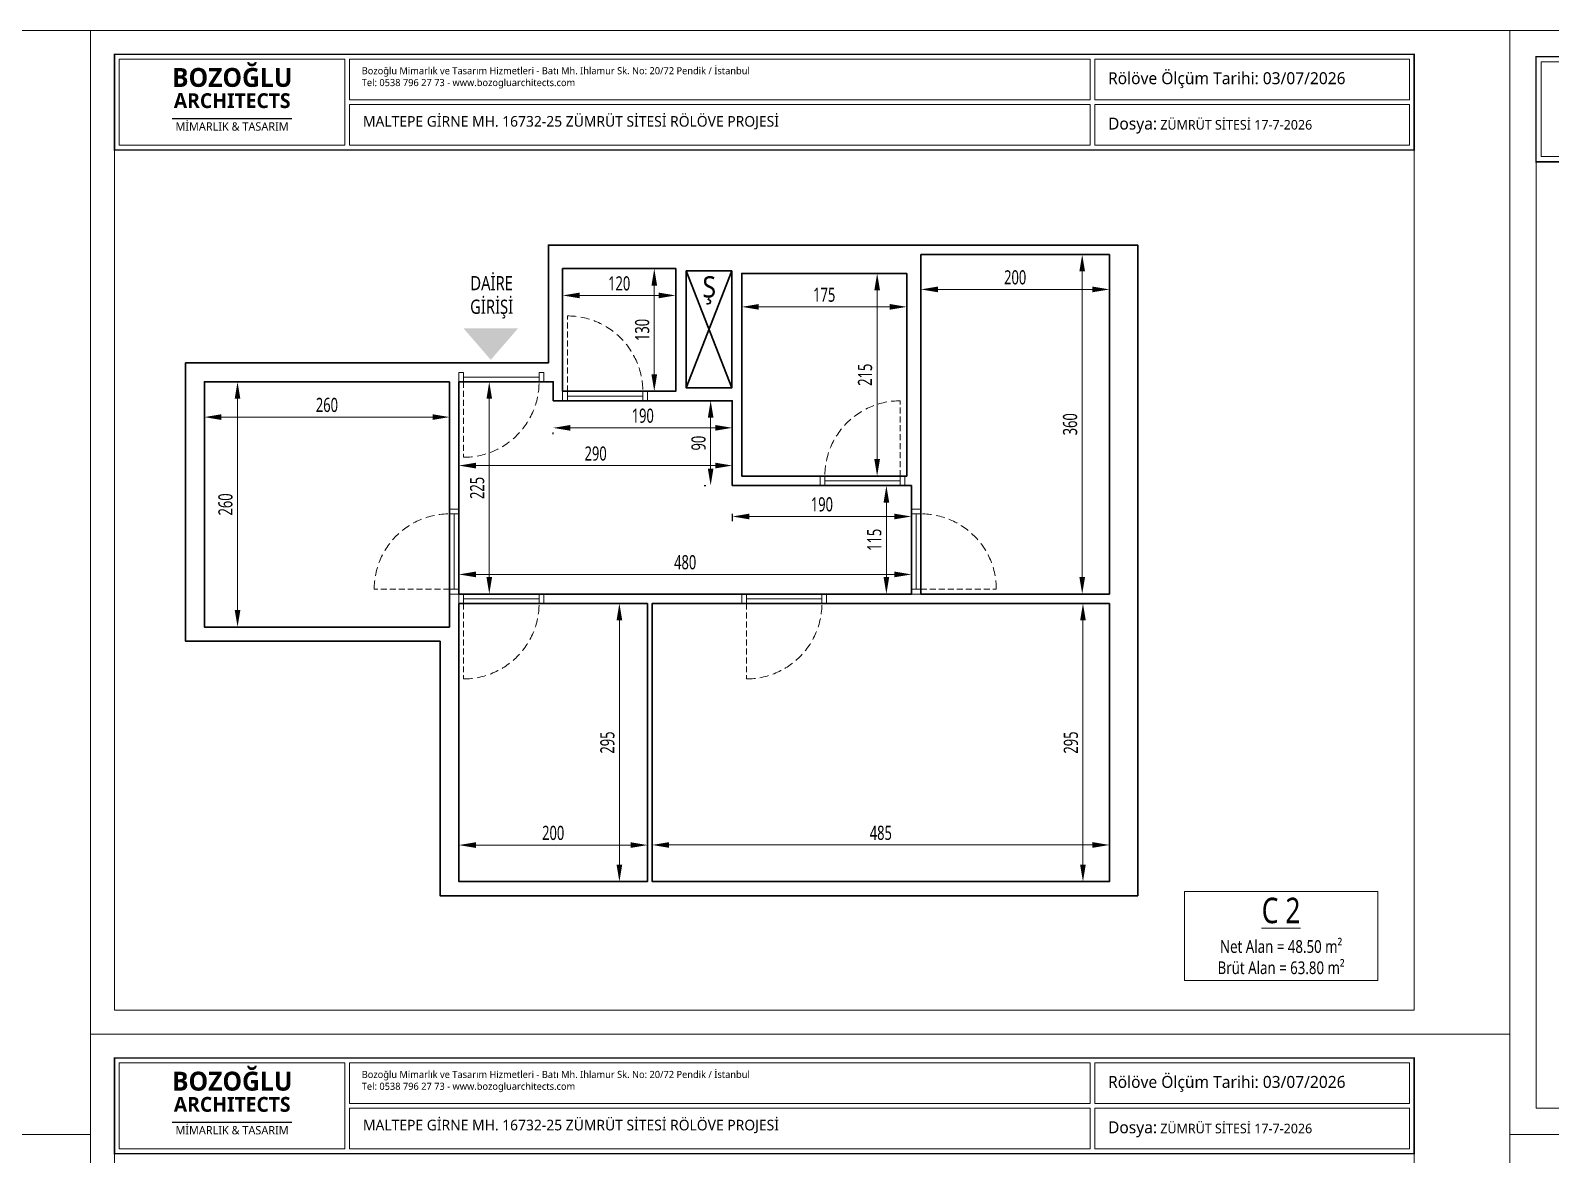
# Model space of a CAD drawing. Header units: metres. Extents: x 41905 to 73816, y -45641 to -42980.
# Drawn here: x 70592 to 72204, y -44172 to -42980 of the extents above; entities that cross this region are included whole.
import ezdxf

# ---------------------------------------------------------------- set-up
doc = ezdxf.new("R2010")
doc.units = ezdxf.units.M
doc.linetypes.add('HIDDEN2', pattern=[4.7625, 3.175, -1.5875])
for name, color, linetype, lineweight in [('A ALAN BRÜT', 5, 'Continuous', 30), ('A ANTET', 7, 'Continuous', 13), ('A DUVAR', 7, 'Continuous', 30), ('A KAPI', 11, 'Continuous', 13), ('A KAPI KESİK', 11, 'HIDDEN2', 13), ('A YAZI', 7, 'Continuous', 13)]:
    doc.layers.add(name, color=color, linetype=linetype, lineweight=lineweight)
for name, color, linetype, lineweight, true_color in [('A GİRİŞ OKU', 1, 'Continuous', 13, 0xff0000), ('A YAZDIRMA', 7, 'Continuous', 13, 0x848484), ('A ÖLÇÜ DIŞ', 1, 'Continuous', 13, 0xff0000)]:
    doc.layers.add(name, color=color, linetype=linetype, lineweight=lineweight, true_color=true_color)
doc.styles.add('HİB NORMAL', font='segoeui.ttf')
doc.styles.add('HİB Segoe Bold', font='segoeuib.ttf', dxfattribs={"width": 0.8})
doc.styles.add('HİB SEGOE Normal .7', font='segoeui.ttf', dxfattribs={"width": 0.7})
doc.styles.add('HİB SEGOE Normal .9', font='segoeui.ttf', dxfattribs={"width": 0.9})
doc.styles.add('HİB Segoe Semilight .7', font='segoeuisl.ttf', dxfattribs={"width": 0.7})
doc.dimstyles.new('HİB New', dxfattribs={"dimtxt": 12, "dimasz": 18, "dimexe": 5, "dimexo": 30, "dimgap": 5, "dimtad": 1, "dimdec": 0, "dimzin": 0, "dimdsep": 46, "dimtxsty": 'HİB Segoe Semilight .7', "dimcen": 0.09, "dimclrd": 256, "dimclre": 256, "dimclrt": 256, "dimadec": 0, "dimazin": 0, "dimtfac": 1, "dimtdec": 4, "dimtix": 1, "dimtofl": 0, "dimtmove": 0, "dimatfit": 3, "dimfxl": 30, "dimfxlon": 1, "dimtvp": 1, "dimtolj": 1, "dimtzin": 0, "dimlwd": -1, "dimlwe": -3, "dimarcsym": 0})

# ---------------------------------------------------------------- blocks, each defined once
blk = doc.blocks.new('safsafsaf')
at = {"layer": 'A ANTET', "linetype": 'ByBlock', "ltscale": 100}
blk.add_line((49168, -37858.9), (52997.3, -37858.9), dxfattribs=at)
at = {"layer": 'A ANTET', "linetype": 'ByBlock', "ltscale": 100, "const_width": 4.22}
blk.add_lwpolyline([(49168, -37858.9), (52997.3, -37858.9), (52997.3, -38140.5), (49168, -38140.5)], close=True, dxfattribs=at)
at = {"layer": 'A ANTET', "linetype": 'ByBlock', "ltscale": 100}
for points in [[(52997.3, -40674.5), (49168, -40674.5), (49168, -37858.9), (52997.3, -37858.9)], [(49182.1, -37873), (49846.6, -37873), (49846.6, -38126.4), (49182.1, -38126.4)], [(49860.6, -37873), (52042.3, -37873), (52042.3, -37992.7), (49860.6, -37992.7)], [(52056.4, -37992.7), (52983.2, -37992.7), (52983.2, -37873), (52056.4, -37873)], [(49860.6, -38006.7), (52042.3, -38006.7), (52042.3, -38126.4), (49860.6, -38126.4)], [(52056.4, -38126.4), (52983.2, -38126.4), (52983.2, -38006.7), (52056.4, -38006.7)]]:
    blk.add_lwpolyline(points, close=True, dxfattribs=at)
blk.add_lwpolyline([(49337.9, -38048.6, 3.72, 3.72, 0), (49690.6, -38048.6, 0, 0, 0)], format="xyseb", dxfattribs=at)
at = {"layer": 'A YAZDIRMA', "linetype": 'ByBlock', "ltscale": 100}
blk.add_lwpolyline([(53278.8, -40744.9), (53278.8, -37788.5), (49097.6, -37788.5), (49097.6, -40744.9)], close=True, dxfattribs=at)
at = {"layer": 'A ANTET', "linetype": 'ByBlock', "ltscale": 100, "attachment_point": 1, "line_spacing_factor": 0.8, "style": 'HİB NORMAL'}
for s, insert, char_height, width in [('\\pxqc;{\\fSegoe UI Semibold|b0|i0|c162|p34;BOZOĞLU\\P\\pxqc;\\H0.7833x;ARCHITECTS\\P\\pxqc;\\H1.0213x;}', (49326, -37899.2), 55.749, 377.662), ('\\pxi-3,l4.25,qc,t4.25;MİMARLIK & TASARIM', (49291.1, -38059.2), 24.623, 415.716)]:
    blk.add_mtext(s, dxfattribs=dict(at, insert=insert, char_height=char_height, width=width))
at = {"layer": 'A ANTET', "linetype": 'ByBlock', "ltscale": 100, "attachment_point": 1, "style": 'HİB NORMAL'}
for s, insert, char_height, width in [('\\A1;\\pxql;Bozoğlu Mimarlık ve Tasarım Hizmetleri - Batı Mh. Ihlamur Sk. No: 20/72 Pendik / İstanbul\\PTel: 0538 796 27 73 - www.bozogluarchitects.com', (49896.5, -37896.8), 20.906, 1289.576), ('\\pxql;MALTEPE GİRNE MH. 16732-25 ZÜMRÜT SİTESİ RÖLÖVE PROJESİ', (49900, -38040.7), 31.359, 1361.276)]:
    blk.add_mtext(s, dxfattribs=dict(at, insert=insert, char_height=char_height, width=width))
at = {"layer": 'A ANTET', "color": 0, "linetype": 'ByBlock', "ltscale": 100, "char_height": 35.195, "width": 810.705, "attachment_point": 7, "style": 'HİB NORMAL'}
for s, insert in [('\\pxql;Rölöve Ölçüm Tarihi: 03/07/2026', (52095.2, -37958.7)), ('\\pxql;Dosya:{\\H0.8019x; ZÜMRÜT SİTESİ 17-7-2026}', (52095.2, -38092.4))]:
    blk.add_mtext(s, dxfattribs=dict(at, insert=insert))
blk = doc.blocks.new('*D18204')
at = {"layer": 'A ÖLÇÜ DIŞ', "lineweight": -3, "ltscale": 0.5}
for p, q in [((71706.1, -43217.6), (71702.2, -43217.6)), ((71706.1, -43577.6), (71702.2, -43577.6))]:
    blk.add_line(p, q, dxfattribs=at)
at = {"layer": 'A ÖLÇÜ DIŞ', "ltscale": 0.5}
blk.add_line((71707.2, -43235.6), (71707.2, -43559.6), dxfattribs=at)
at = {"layer": 'A ÖLÇÜ DIŞ'}
for points in [[(71710.2, -43235.6), (71704.2, -43235.6), (71707.2, -43217.6)], [(71704.2, -43559.6), (71710.2, -43559.6), (71707.2, -43577.6)]]:
    blk.add_solid(points, dxfattribs=at)
at = {"layer": 'Defpoints', "color": 0}
for p in [(71736.1, -43217.6), (71707.2, -43577.6), (71736.1, -43577.6)]:
    blk.add_point(p, dxfattribs=at)
at = {"layer": 'A ÖLÇÜ DIŞ', "ltscale": 0.5, "insert": (71694.4, -43397.6), "char_height": 15, "attachment_point": 5, "rotation": 90, "style": 'HİB SEGOE Normal .7'}
blk.add_mtext('\\A1;360', dxfattribs=at)
blk = doc.blocks.new('*D18205')
at = {"layer": 'A ÖLÇÜ DIŞ', "lineweight": -3, "ltscale": 0.5}
for p, q in [((71706.1, -43587.6), (71703, -43587.6)), ((71706.1, -43882.6), (71703, -43882.6))]:
    blk.add_line(p, q, dxfattribs=at)
at = {"layer": 'A ÖLÇÜ DIŞ', "ltscale": 0.5}
blk.add_line((71708, -43605.6), (71708, -43864.6), dxfattribs=at)
at = {"layer": 'A ÖLÇÜ DIŞ'}
for points in [[(71711, -43605.6), (71705, -43605.6), (71708, -43587.6)], [(71705, -43864.6), (71711, -43864.6), (71708, -43882.6)]]:
    blk.add_solid(points, dxfattribs=at)
at = {"layer": 'Defpoints', "color": 0}
for p in [(71736.1, -43587.6), (71708, -43882.6), (71736.1, -43882.6)]:
    blk.add_point(p, dxfattribs=at)
at = {"layer": 'A ÖLÇÜ DIŞ', "ltscale": 0.5, "insert": (71695.2, -43735.1), "char_height": 15, "attachment_point": 5, "rotation": 90, "style": 'HİB SEGOE Normal .7'}
blk.add_mtext('\\A1;295', dxfattribs=at)
blk = doc.blocks.new('*D18206')
at = {"layer": 'A ÖLÇÜ DIŞ', "lineweight": -3, "ltscale": 0.5}
for p, q in [((71251.1, -43852.6), (71251.1, -43838.7)), ((71736.1, -43852.6), (71736.1, -43838.7))]:
    blk.add_line(p, q, dxfattribs=at)
at = {"layer": 'A ÖLÇÜ DIŞ', "ltscale": 0.5}
blk.add_line((71269.1, -43843.7), (71718.1, -43843.7), dxfattribs=at)
at = {"layer": 'A ÖLÇÜ DIŞ'}
for points in [[(71269.1, -43840.7), (71269.1, -43846.7), (71251.1, -43843.7)], [(71718.1, -43846.7), (71718.1, -43840.7), (71736.1, -43843.7)]]:
    blk.add_solid(points, dxfattribs=at)
at = {"layer": 'Defpoints', "color": 0}
for p in [(71736.1, -43843.7), (71251.1, -43882.6), (71736.1, -43882.6)]:
    blk.add_point(p, dxfattribs=at)
at = {"layer": 'A ÖLÇÜ DIŞ', "ltscale": 0.5, "insert": (71493.6, -43830.9), "char_height": 15, "attachment_point": 5, "style": 'HİB SEGOE Normal .7'}
blk.add_mtext('\\A1;485', dxfattribs=at)
blk = doc.blocks.new('*D18207')
at = {"layer": 'A ÖLÇÜ DIŞ', "lineweight": -3, "ltscale": 0.5}
for p, q in [((71046.1, -43852.6), (71046.1, -43838.8)), ((71246.1, -43852.6), (71246.1, -43838.8))]:
    blk.add_line(p, q, dxfattribs=at)
at = {"layer": 'A ÖLÇÜ DIŞ', "ltscale": 0.5}
blk.add_line((71228.1, -43843.8), (71064.1, -43843.8), dxfattribs=at)
at = {"layer": 'A ÖLÇÜ DIŞ'}
for points in [[(71064.1, -43840.8), (71064.1, -43846.8), (71046.1, -43843.8)], [(71228.1, -43846.8), (71228.1, -43840.8), (71246.1, -43843.8)]]:
    blk.add_solid(points, dxfattribs=at)
at = {"layer": 'Defpoints', "color": 0}
for p in [(71046.1, -43843.8), (71046.1, -43882.6), (71246.1, -43882.6)]:
    blk.add_point(p, dxfattribs=at)
at = {"layer": 'A ÖLÇÜ DIŞ', "ltscale": 0.5, "insert": (71146.1, -43831), "char_height": 15, "attachment_point": 5, "style": 'HİB SEGOE Normal .7'}
blk.add_mtext('\\A1;200', dxfattribs=at)
blk = doc.blocks.new('*D18208')
at = {"layer": 'A ÖLÇÜ DIŞ', "lineweight": -3, "ltscale": 0.5}
for p, q in [((71536.1, -43263.3), (71536.1, -43259.6)), ((71736.1, -43263.3), (71736.1, -43259.6))]:
    blk.add_line(p, q, dxfattribs=at)
at = {"layer": 'A ÖLÇÜ DIŞ', "ltscale": 0.5}
blk.add_line((71554.1, -43254.6), (71718.1, -43254.6), dxfattribs=at)
at = {"layer": 'A ÖLÇÜ DIŞ'}
for points in [[(71554.1, -43251.6), (71554.1, -43257.6), (71536.1, -43254.6)], [(71718.1, -43257.6), (71718.1, -43251.6), (71736.1, -43254.6)]]:
    blk.add_solid(points, dxfattribs=at)
at = {"layer": 'Defpoints', "color": 0}
for p in [(71536.1, -43233.3), (71736.1, -43233.3), (71736.1, -43254.6)]:
    blk.add_point(p, dxfattribs=at)
at = {"layer": 'A ÖLÇÜ DIŞ', "ltscale": 0.5, "insert": (71636.1, -43241.9), "char_height": 15, "attachment_point": 5, "style": 'HİB SEGOE Normal .7'}
blk.add_mtext('\\A1;200', dxfattribs=at)
blk = doc.blocks.new('*D18209')
at = {"layer": 'A ÖLÇÜ DIŞ', "lineweight": -3, "ltscale": 0.5}
for p, q in [((71216.1, -43587.6), (71211.3, -43587.6)), ((71216.1, -43882.6), (71211.3, -43882.6))]:
    blk.add_line(p, q, dxfattribs=at)
at = {"layer": 'A ÖLÇÜ DIŞ', "ltscale": 0.5}
blk.add_line((71216.3, -43605.6), (71216.3, -43864.6), dxfattribs=at)
at = {"layer": 'A ÖLÇÜ DIŞ'}
for points in [[(71219.3, -43605.6), (71213.3, -43605.6), (71216.3, -43587.6)], [(71213.3, -43864.6), (71219.3, -43864.6), (71216.3, -43882.6)]]:
    blk.add_solid(points, dxfattribs=at)
at = {"layer": 'Defpoints', "color": 0}
for p in [(71246.1, -43587.6), (71216.3, -43882.6), (71246.1, -43882.6)]:
    blk.add_point(p, dxfattribs=at)
at = {"layer": 'A ÖLÇÜ DIŞ', "ltscale": 0.5, "insert": (71203.6, -43735.1), "char_height": 15, "attachment_point": 5, "rotation": 90, "style": 'HİB SEGOE Normal .7'}
blk.add_mtext('\\A1;295', dxfattribs=at)
blk = doc.blocks.new('*D18210')
at = {"layer": 'A ÖLÇÜ DIŞ', "lineweight": -3, "ltscale": 0.5}
for p, q in [((71496.1, -43462.6), (71494.5, -43462.6)), ((71496.1, -43577.6), (71494.5, -43577.6))]:
    blk.add_line(p, q, dxfattribs=at)
at = {"layer": 'A ÖLÇÜ DIŞ', "ltscale": 0.5}
blk.add_line((71499.5, -43480.6), (71499.5, -43559.6), dxfattribs=at)
at = {"layer": 'A ÖLÇÜ DIŞ'}
for points in [[(71502.5, -43480.6), (71496.5, -43480.6), (71499.5, -43462.6)], [(71496.5, -43559.6), (71502.5, -43559.6), (71499.5, -43577.6)]]:
    blk.add_solid(points, dxfattribs=at)
at = {"layer": 'Defpoints', "color": 0}
for p in [(71526.1, -43462.6), (71499.5, -43577.6), (71526.1, -43577.6)]:
    blk.add_point(p, dxfattribs=at)
at = {"layer": 'A ÖLÇÜ DIŞ', "ltscale": 0.5, "insert": (71486.7, -43520.1), "char_height": 15, "attachment_point": 5, "rotation": 90, "style": 'HİB SEGOE Normal .7'}
blk.add_mtext('\\A1;115', dxfattribs=at)
blk = doc.blocks.new('*D18211')
at = {"layer": 'A ÖLÇÜ DIŞ', "lineweight": -3, "ltscale": 0.5}
for p, q in [((71046.1, -43547.6), (71046.1, -43551.8)), ((71526.1, -43547.6), (71526.1, -43551.8))]:
    blk.add_line(p, q, dxfattribs=at)
at = {"layer": 'A ÖLÇÜ DIŞ', "ltscale": 0.5}
blk.add_line((71064.1, -43556.8), (71508.1, -43556.8), dxfattribs=at)
at = {"layer": 'A ÖLÇÜ DIŞ'}
for points in [[(71064.1, -43553.8), (71064.1, -43559.8), (71046.1, -43556.8)], [(71508.1, -43559.8), (71508.1, -43553.8), (71526.1, -43556.8)]]:
    blk.add_solid(points, dxfattribs=at)
at = {"layer": 'Defpoints', "color": 0}
for p in [(71526.1, -43556.8), (71046.1, -43577.6), (71526.1, -43577.6)]:
    blk.add_point(p, dxfattribs=at)
at = {"layer": 'A ÖLÇÜ DIŞ', "ltscale": 0.5, "insert": (71286.1, -43544), "char_height": 15, "attachment_point": 5, "style": 'HİB SEGOE Normal .7'}
blk.add_mtext('\\A1;480', dxfattribs=at)
blk = doc.blocks.new('*D18212')
at = {"layer": 'A ÖLÇÜ DIŞ', "lineweight": -3, "ltscale": 0.5}
for p, q in [((71346.1, -43260.4), (71346.1, -43268.1)), ((71521.1, -43260.4), (71521.1, -43268.1))]:
    blk.add_line(p, q, dxfattribs=at)
at = {"layer": 'A ÖLÇÜ DIŞ', "ltscale": 0.5}
blk.add_line((71364.1, -43273.1), (71503.1, -43273.1), dxfattribs=at)
at = {"layer": 'A ÖLÇÜ DIŞ'}
for points in [[(71364.1, -43270.1), (71364.1, -43276.1), (71346.1, -43273.1)], [(71503.1, -43276.1), (71503.1, -43270.1), (71521.1, -43273.1)]]:
    blk.add_solid(points, dxfattribs=at)
at = {"layer": 'Defpoints', "color": 0}
for p in [(71521.1, -43273.1), (71346.1, -43290.4), (71521.1, -43290.4)]:
    blk.add_point(p, dxfattribs=at)
at = {"layer": 'A ÖLÇÜ DIŞ', "ltscale": 0.5, "insert": (71433.6, -43260.3), "char_height": 15, "attachment_point": 5, "style": 'HİB SEGOE Normal .7'}
blk.add_mtext('\\A1;175', dxfattribs=at)
blk = doc.blocks.new('*D18213')
at = {"layer": 'A ÖLÇÜ DIŞ', "lineweight": -3, "ltscale": 0.5}
for p, q in [((71491.1, -43237.6), (71484.7, -43237.6)), ((71491.1, -43452.6), (71484.7, -43452.6))]:
    blk.add_line(p, q, dxfattribs=at)
at = {"layer": 'A ÖLÇÜ DIŞ', "ltscale": 0.5}
blk.add_line((71489.7, -43255.6), (71489.7, -43434.6), dxfattribs=at)
at = {"layer": 'A ÖLÇÜ DIŞ'}
for points in [[(71492.7, -43255.6), (71486.7, -43255.6), (71489.7, -43237.6)], [(71486.7, -43434.6), (71492.7, -43434.6), (71489.7, -43452.6)]]:
    blk.add_solid(points, dxfattribs=at)
at = {"layer": 'Defpoints', "color": 0}
for p in [(71521.1, -43237.6), (71489.7, -43452.6), (71521.1, -43452.6)]:
    blk.add_point(p, dxfattribs=at)
at = {"layer": 'A ÖLÇÜ DIŞ', "ltscale": 0.5, "insert": (71476.9, -43345.1), "char_height": 15, "attachment_point": 5, "rotation": 90, "style": 'HİB SEGOE Normal .7'}
blk.add_mtext('\\A1;215', dxfattribs=at)
blk = doc.blocks.new('*D18214')
at = {"layer": 'A ÖLÇÜ DIŞ', "lineweight": -3, "ltscale": 0.5}
for p, q in [((71156.1, -43291), (71156.1, -43256)), ((71276.1, -43291), (71276.1, -43256))]:
    blk.add_line(p, q, dxfattribs=at)
at = {"layer": 'A ÖLÇÜ DIŞ', "ltscale": 0.5}
blk.add_line((71258.1, -43261), (71174.1, -43261), dxfattribs=at)
at = {"layer": 'A ÖLÇÜ DIŞ'}
for points in [[(71174.1, -43258), (71174.1, -43264), (71156.1, -43261)], [(71258.1, -43264), (71258.1, -43258), (71276.1, -43261)]]:
    blk.add_solid(points, dxfattribs=at)
at = {"layer": 'Defpoints', "color": 0}
for p in [(71156.1, -43261), (71156.1, -43362.6), (71276.1, -43362.6)]:
    blk.add_point(p, dxfattribs=at)
at = {"layer": 'A ÖLÇÜ DIŞ', "ltscale": 0.5, "insert": (71216.1, -43248.3), "char_height": 15, "attachment_point": 5, "style": 'HİB SEGOE Normal .7'}
blk.add_mtext('\\A1;120', dxfattribs=at)
blk = doc.blocks.new('*D18215')
at = {"layer": 'A ÖLÇÜ DIŞ', "lineweight": -3, "ltscale": 0.5}
for p, q in [((71246.1, -43232.6), (71248.3, -43232.6)), ((71246.1, -43362.6), (71248.3, -43362.6))]:
    blk.add_line(p, q, dxfattribs=at)
at = {"layer": 'A ÖLÇÜ DIŞ', "ltscale": 0.5}
blk.add_line((71253.3, -43250.6), (71253.3, -43344.6), dxfattribs=at)
at = {"layer": 'A ÖLÇÜ DIŞ'}
for points in [[(71256.3, -43250.6), (71250.3, -43250.6), (71253.3, -43232.6)], [(71250.3, -43344.6), (71256.3, -43344.6), (71253.3, -43362.6)]]:
    blk.add_solid(points, dxfattribs=at)
at = {"layer": 'Defpoints', "color": 0}
for p in [(71276.1, -43232.6), (71253.3, -43362.6), (71276.1, -43362.6)]:
    blk.add_point(p, dxfattribs=at)
at = {"layer": 'A ÖLÇÜ DIŞ', "ltscale": 0.5, "insert": (71240.5, -43297.6), "char_height": 15, "attachment_point": 5, "rotation": 90, "style": 'HİB SEGOE Normal .7'}
blk.add_mtext('\\A1;130', dxfattribs=at)
blk = doc.blocks.new('*D18216')
at = {"layer": 'A ÖLÇÜ DIŞ', "ltscale": 0.5}
blk.add_line((71318.1, -43401.4), (71164.1, -43401.4), dxfattribs=at)
at = {"layer": 'A ÖLÇÜ DIŞ', "lineweight": -3, "ltscale": 0.5}
for p, q in [((71146.1, -43408), (71146.1, -43406.4)), ((71336.1, -43408), (71336.1, -43406.4))]:
    blk.add_line(p, q, dxfattribs=at)
at = {"layer": 'A ÖLÇÜ DIŞ'}
for points in [[(71164.1, -43398.4), (71164.1, -43404.4), (71146.1, -43401.4)], [(71318.1, -43404.4), (71318.1, -43398.4), (71336.1, -43401.4)]]:
    blk.add_solid(points, dxfattribs=at)
at = {"layer": 'Defpoints', "color": 0}
for p in [(71146.1, -43378), (71336.1, -43378), (71146.1, -43401.4)]:
    blk.add_point(p, dxfattribs=at)
at = {"layer": 'A ÖLÇÜ DIŞ', "ltscale": 0.5, "insert": (71241.1, -43388.6), "char_height": 15, "attachment_point": 5, "style": 'HİB SEGOE Normal .7'}
blk.add_mtext('\\A1;190', dxfattribs=at)
blk = doc.blocks.new('*D18217')
at = {"layer": 'A ÖLÇÜ DIŞ', "lineweight": -3, "ltscale": 0.5}
for p, q in [((71306.1, -43372.6), (71308.1, -43372.6)), ((71306.1, -43462.6), (71308.1, -43462.6))]:
    blk.add_line(p, q, dxfattribs=at)
at = {"layer": 'A ÖLÇÜ DIŞ', "ltscale": 0.5}
blk.add_line((71313.1, -43390.6), (71313.1, -43444.6), dxfattribs=at)
at = {"layer": 'A ÖLÇÜ DIŞ'}
for points in [[(71316.1, -43390.6), (71310.1, -43390.6), (71313.1, -43372.6)], [(71310.1, -43444.6), (71316.1, -43444.6), (71313.1, -43462.6)]]:
    blk.add_solid(points, dxfattribs=at)
at = {"layer": 'Defpoints', "color": 0}
for p in [(71336.1, -43372.6), (71313.1, -43462.6), (71336.1, -43462.6)]:
    blk.add_point(p, dxfattribs=at)
at = {"layer": 'A ÖLÇÜ DIŞ', "ltscale": 0.5, "insert": (71300.3, -43417.6), "char_height": 15, "attachment_point": 5, "rotation": 90, "style": 'HİB SEGOE Normal .7'}
blk.add_mtext('\\A1;90', dxfattribs=at)
blk = doc.blocks.new('*D18218')
at = {"layer": 'A ÖLÇÜ DIŞ', "lineweight": -3, "ltscale": 0.5}
for p, q in [((71336.1, -43492.6), (71336.1, -43500.4)), ((71526.1, -43499.2), (71526.1, -43500.4))]:
    blk.add_line(p, q, dxfattribs=at)
at = {"layer": 'A ÖLÇÜ DIŞ', "ltscale": 0.5}
blk.add_line((71354.1, -43495.4), (71508.1, -43495.4), dxfattribs=at)
at = {"layer": 'A ÖLÇÜ DIŞ'}
for points in [[(71354.1, -43492.4), (71354.1, -43498.4), (71336.1, -43495.4)], [(71508.1, -43498.4), (71508.1, -43492.4), (71526.1, -43495.4)]]:
    blk.add_solid(points, dxfattribs=at)
at = {"layer": 'Defpoints', "color": 0}
for p in [(71336.1, -43462.6), (71526.1, -43469.2), (71526.1, -43495.4)]:
    blk.add_point(p, dxfattribs=at)
at = {"layer": 'A ÖLÇÜ DIŞ', "ltscale": 0.5, "insert": (71431.1, -43482.6), "char_height": 15, "attachment_point": 5, "style": 'HİB SEGOE Normal .7'}
blk.add_mtext('\\A1;190', dxfattribs=at)
blk = doc.blocks.new('*D18219')
at = {"layer": 'A ÖLÇÜ DIŞ', "lineweight": -3, "ltscale": 0.5}
for p, q in [((71076.1, -43352.6), (71083.3, -43352.6)), ((71076.1, -43577.6), (71083.3, -43577.6))]:
    blk.add_line(p, q, dxfattribs=at)
at = {"layer": 'A ÖLÇÜ DIŞ', "ltscale": 0.5}
blk.add_line((71078.3, -43559.6), (71078.3, -43370.6), dxfattribs=at)
at = {"layer": 'A ÖLÇÜ DIŞ'}
for points in [[(71081.3, -43370.6), (71075.3, -43370.6), (71078.3, -43352.6)], [(71075.3, -43559.6), (71081.3, -43559.6), (71078.3, -43577.6)]]:
    blk.add_solid(points, dxfattribs=at)
at = {"layer": 'Defpoints', "color": 0}
for p in [(71046.1, -43352.6), (71078.3, -43352.6), (71046.1, -43577.6)]:
    blk.add_point(p, dxfattribs=at)
at = {"layer": 'A ÖLÇÜ DIŞ', "ltscale": 0.5, "insert": (71065.5, -43465.1), "char_height": 15, "attachment_point": 5, "rotation": 90, "style": 'HİB SEGOE Normal .7'}
blk.add_mtext('\\A1;225', dxfattribs=at)
blk = doc.blocks.new('*D18220')
at = {"layer": 'A ÖLÇÜ DIŞ', "lineweight": -3, "ltscale": 0.5}
for p, q in [((70776.1, -43382.6), (70776.1, -43395)), ((71036.1, -43382.6), (71036.1, -43395))]:
    blk.add_line(p, q, dxfattribs=at)
at = {"layer": 'A ÖLÇÜ DIŞ', "ltscale": 0.5}
blk.add_line((70794.1, -43390), (71018.1, -43390), dxfattribs=at)
at = {"layer": 'A ÖLÇÜ DIŞ'}
for points in [[(70794.1, -43387), (70794.1, -43393), (70776.1, -43390)], [(71018.1, -43393), (71018.1, -43387), (71036.1, -43390)]]:
    blk.add_solid(points, dxfattribs=at)
at = {"layer": 'Defpoints', "color": 0}
for p in [(70776.1, -43352.6), (71036.1, -43352.6), (71036.1, -43390)]:
    blk.add_point(p, dxfattribs=at)
at = {"layer": 'A ÖLÇÜ DIŞ', "ltscale": 0.5, "insert": (70906.1, -43377.2), "char_height": 15, "attachment_point": 5, "style": 'HİB SEGOE Normal .7'}
blk.add_mtext('\\A1;260', dxfattribs=at)
blk = doc.blocks.new('*D18221')
at = {"layer": 'A ÖLÇÜ DIŞ', "lineweight": -3, "ltscale": 0.5}
for p, q in [((70806.1, -43352.6), (70816.3, -43352.6)), ((70806.1, -43612.6), (70816.3, -43612.6))]:
    blk.add_line(p, q, dxfattribs=at)
at = {"layer": 'A ÖLÇÜ DIŞ', "ltscale": 0.5}
blk.add_line((70811.3, -43370.6), (70811.3, -43594.6), dxfattribs=at)
at = {"layer": 'A ÖLÇÜ DIŞ'}
for points in [[(70814.3, -43370.6), (70808.3, -43370.6), (70811.3, -43352.6)], [(70808.3, -43594.6), (70814.3, -43594.6), (70811.3, -43612.6)]]:
    blk.add_solid(points, dxfattribs=at)
at = {"layer": 'Defpoints', "color": 0}
for p in [(70776.1, -43352.6), (70776.1, -43612.6), (70811.3, -43612.6)]:
    blk.add_point(p, dxfattribs=at)
at = {"layer": 'A ÖLÇÜ DIŞ', "ltscale": 0.5, "insert": (70798.5, -43482.6), "char_height": 15, "attachment_point": 5, "rotation": 90, "style": 'HİB SEGOE Normal .7'}
blk.add_mtext('\\A1;260', dxfattribs=at)
blk = doc.blocks.new('*D18222')
at = {"layer": 'A ÖLÇÜ DIŞ', "lineweight": -3, "ltscale": 0.5}
for p, q in [((71046.1, -43432.6), (71046.1, -43436.4)), ((71336.1, -43432.6), (71336.1, -43436.4))]:
    blk.add_line(p, q, dxfattribs=at)
at = {"layer": 'A ÖLÇÜ DIŞ', "ltscale": 0.5}
blk.add_line((71318.1, -43441.4), (71064.1, -43441.4), dxfattribs=at)
at = {"layer": 'A ÖLÇÜ DIŞ'}
for points in [[(71064.1, -43438.4), (71064.1, -43444.4), (71046.1, -43441.4)], [(71318.1, -43444.4), (71318.1, -43438.4), (71336.1, -43441.4)]]:
    blk.add_solid(points, dxfattribs=at)
at = {"layer": 'Defpoints', "color": 0}
for p in [(71046.1, -43441.4), (71046.1, -43462.6), (71336.1, -43462.6)]:
    blk.add_point(p, dxfattribs=at)
at = {"layer": 'A ÖLÇÜ DIŞ', "ltscale": 0.5, "insert": (71191.1, -43428.7), "char_height": 15, "attachment_point": 5, "style": 'HİB SEGOE Normal .7'}
blk.add_mtext('\\A1;290', dxfattribs=at)
blk = doc.blocks.new('KAPI 90X10')
at = {"layer": 'A KAPI', "color": 0}
for points in [[(5, 10), (0, 10), (0, 0), (5, 0)], [(85, 5), (85, 10), (5, 10), (5, 5)], [(90, 10), (85, 10), (85, 0), (90, 0)]]:
    blk.add_lwpolyline(points, close=True, dxfattribs=at)
at = {"layer": 'A KAPI KESİK', "color": 0, "ltscale": 2}
blk.add_line((85, 10), (85, 90), dxfattribs=at)
at = {"layer": 'A KAPI KESİK', "color": 0, "ltscale": 3}
blk.add_arc((85, 10), 80, 90, 180, dxfattribs=at)
at = {"layer": 'A YAZI', "color": 0, "style": 'HİB Segoe Semilight .7', "width": 0.7}
blk.add_attdef('KAPI_NO', (76.6, 23.8), '', height=12, rotation=90, dxfattribs=at)

msp = doc.modelspace()

# ---------------------------------------------------------------- hatches: boundary and pattern name
at = {"layer": 'A GİRİŞ OKU', "ltscale": 100, "transparency": 33554687}
h = msp.add_hatch(color=256, dxfattribs=at)
h.dxf.hatch_style = 1
h.paths.add_polyline_path([(71051, -43295.9), (71108.8, -43295.9), (71079.9, -43329.3)])

# ---------------------------------------------------------------- linework, layer by layer
at = {"layer": 'A ALAN BRÜT', "ltscale": 0.5}
msp.add_lwpolyline([(71766.1, -43897.6), (71766.1, -43207.6), (71141.1, -43207.6), (71141.1, -43332.6), (70756.1, -43332.6), (70756.1, -43627.6), (71026.1, -43627.6), (71026.1, -43897.6)], close=True, dxfattribs=at)
at = {"layer": 'A DUVAR', "ltscale": 0.5}
for points in [[(71736.1, -43217.6), (71736.1, -43577.6), (71536.1, -43577.6), (71536.1, -43217.6)], [(71276.1, -43232.6), (71276.1, -43362.6), (71156.1, -43362.6), (71156.1, -43232.6)], [(71287.3, -43235), (71335.4, -43235), (71335.4, -43359.1), (71287.3, -43359.1)], [(71521.1, -43237.6), (71521.1, -43452.6), (71346.1, -43452.6), (71346.1, -43237.6)], [(71036.1, -43352.6), (71036.1, -43612.6), (70776.1, -43612.6), (70776.1, -43352.6)], [(71336.1, -43462.6), (71336.1, -43372.6), (71146.1, -43372.6), (71146.1, -43352.6), (71046.1, -43352.6), (71046.1, -43577.6), (71526.1, -43577.6), (71526.1, -43462.6)], [(71246.1, -43587.6), (71246.1, -43882.6), (71046.1, -43882.6), (71046.1, -43587.6)], [(71736.1, -43587.6), (71736.1, -43882.6), (71251.1, -43882.6), (71251.1, -43587.6)]]:
    msp.add_lwpolyline(points, close=True, dxfattribs=at)
for points in [[(71287.3, -43235), (71335.4, -43359.1)], [(71287.3, -43359.1), (71335.4, -43235)]]:
    msp.add_lwpolyline(points, dxfattribs=at)

# ---------------------------------------------------------------- block references
at = {"layer": 'A ANTET', "ltscale": 0.5}
for p, xscale, yscale, zscale in [((49557, -28015.7), 0.396, 0.396, 0.396), ((52980.3, -29376.1), 0.36, 0.36, 0.36), ((52718, -28015.7), 0.396, 0.396, 0.396), ((52980.3, -30440.4), 0.36, 0.36, 0.36)]:
    msp.add_blockref('safsafsaf', p, dxfattribs=dict(at, xscale=xscale, yscale=yscale, zscale=zscale))
at = {"layer": 'A KAPI', "ltscale": 100, "xscale": -1}
msp.add_blockref('KAPI 90X10', (71246.1, -43372.7), dxfattribs=at)
at = {"layer": 'A KAPI', "ltscale": 100}
for p, rotation in [((71136.1, -43342.6), 179.9999999999999), ((71526.1, -43487.6), 270.0000000000001), ((71136.1, -43577.6), 179.9999999999999), ((71436.1, -43577.6), 179.9999999999999)]:
    msp.add_blockref('KAPI 90X10', p, dxfattribs=dict(at, rotation=rotation))
msp.add_blockref('KAPI 90X10', (71429.2, -43462.7), dxfattribs=at)
at = {"layer": 'A KAPI', "ltscale": 100, "xscale": -1, "rotation": 89.9999999999999}
msp.add_blockref('KAPI 90X10', (71046.2, -43487.6), dxfattribs=at)

# ---------------------------------------------------------------- texts
at = {"layer": 'A YAZI', "ltscale": 100, "attachment_point": 8}
for s, insert, char_height, width, style in [('DAİRE\\PGİRİŞİ', (71080.8, -43285.5), 15, 136.235, 'HİB Segoe Bold'), ('Ş', (71311.6, -43270.7), 22.5, 20.217, 'HİB SEGOE Normal .9')]:
    msp.add_mtext(s, dxfattribs=dict(at, insert=insert, char_height=char_height, width=width, style=style))
at = {"layer": 'A YAZI', "ltscale": 100, "insert": (71822.4, -43980.9), "char_height": 13.5, "width": 191.473, "attachment_point": 7, "style": 'HİB Segoe Bold', "bg_fill": 16}
msp.add_mtext('\\pxqc;{\\H2x;\\LC 2\\P\\pxql;}Net Alan^I= 48.50 m²\\PBrüt Alan^I= 63.80 m²', dxfattribs=at)

# ---------------------------------------------------------------- dimensions: what is measured, and where the dimension line sits
at = {"layer": 'A ÖLÇÜ DIŞ', "ltscale": 0.5}
for base, p1, p2, picture, middle in [((71707.2, -43577.6), (71736.1, -43217.6), (71736.1, -43577.6), '*D18204', (71694.4, -43397.6)), ((71253.3, -43362.6), (71276.1, -43232.6), (71276.1, -43362.6), '*D18215', (71240.5, -43297.6)), ((71489.7, -43452.6), (71521.1, -43237.6), (71521.1, -43452.6), '*D18213', (71476.9, -43345.1)), ((70811.3, -43612.6), (70776.1, -43352.6), (70776.1, -43612.6), '*D18221', (70798.5, -43482.6)), ((71078.3, -43352.6), (71046.1, -43577.6), (71046.1, -43352.6), '*D18219', (71065.5, -43465.1)), ((71313.1, -43462.6), (71336.1, -43372.6), (71336.1, -43462.6), '*D18217', (71300.3, -43417.6)), ((71499.5, -43577.6), (71526.1, -43462.6), (71526.1, -43577.6), '*D18210', (71486.7, -43520.1)), ((71216.3, -43882.6), (71246.1, -43587.6), (71246.1, -43882.6), '*D18209', (71203.6, -43735.1)), ((71708, -43882.6), (71736.1, -43587.6), (71736.1, -43882.6), '*D18205', (71695.2, -43735.1))]:
    dim = msp.add_linear_dim(base=base, p1=p1, p2=p2, angle=90, dimstyle='HİB New', override={"dimtxt": 15, "dimtxsty": 'HİB SEGOE Normal .7'}, dxfattribs=at)
    dim.commit()
    dim.dimension.update_dxf_attribs({"geometry": picture, "text_midpoint": middle})
for base, p1, p2, picture, middle in [((71156.1, -43261), (71276.1, -43362.6), (71156.1, -43362.6), '*D18214', (71216.1, -43248.3)), ((71736.1, -43254.6), (71536.1, -43233.3), (71736.1, -43233.3), '*D18208', (71636.1, -43241.9)), ((71036.1, -43390), (70776.1, -43352.6), (71036.1, -43352.6), '*D18220', (70906.1, -43377.2)), ((71146.1, -43401.4), (71336.1, -43378), (71146.1, -43378), '*D18216', (71241.1, -43388.6)), ((71046.1, -43441.4), (71336.1, -43462.6), (71046.1, -43462.6), '*D18222', (71191.1, -43428.7)), ((71526.1, -43495.4), (71336.1, -43462.6), (71526.1, -43469.2), '*D18218', (71431.1, -43482.6)), ((71526.1, -43556.8), (71046.1, -43577.6), (71526.1, -43577.6), '*D18211', (71286.1, -43544)), ((71046.1, -43843.8), (71246.1, -43882.6), (71046.1, -43882.6), '*D18207', (71146.1, -43831)), ((71736.1, -43843.7), (71251.1, -43882.6), (71736.1, -43882.6), '*D18206', (71493.6, -43830.9))]:
    dim = msp.add_linear_dim(base=base, p1=p1, p2=p2, dimstyle='HİB New', override={"dimtxt": 15, "dimtxsty": 'HİB SEGOE Normal .7'}, dxfattribs=at)
    dim.commit()
    dim.dimension.update_dxf_attribs({"geometry": picture, "text_midpoint": middle})
dim = msp.add_linear_dim(base=(71521.1, -43273.1), p1=(71346.1, -43290.4), p2=(71521.1, -43290.4), dimstyle='HİB New', override={"dimtxt": 15, "dimtxsty": 'HİB SEGOE Normal .7'}, dxfattribs=at)
dim.commit()
dim.dimension.update_dxf_attribs({"geometry": '*D18212', "text_midpoint": (71433.6, -43273.1), "dimtype": 160})

doc.saveas('drawing.dxf')
